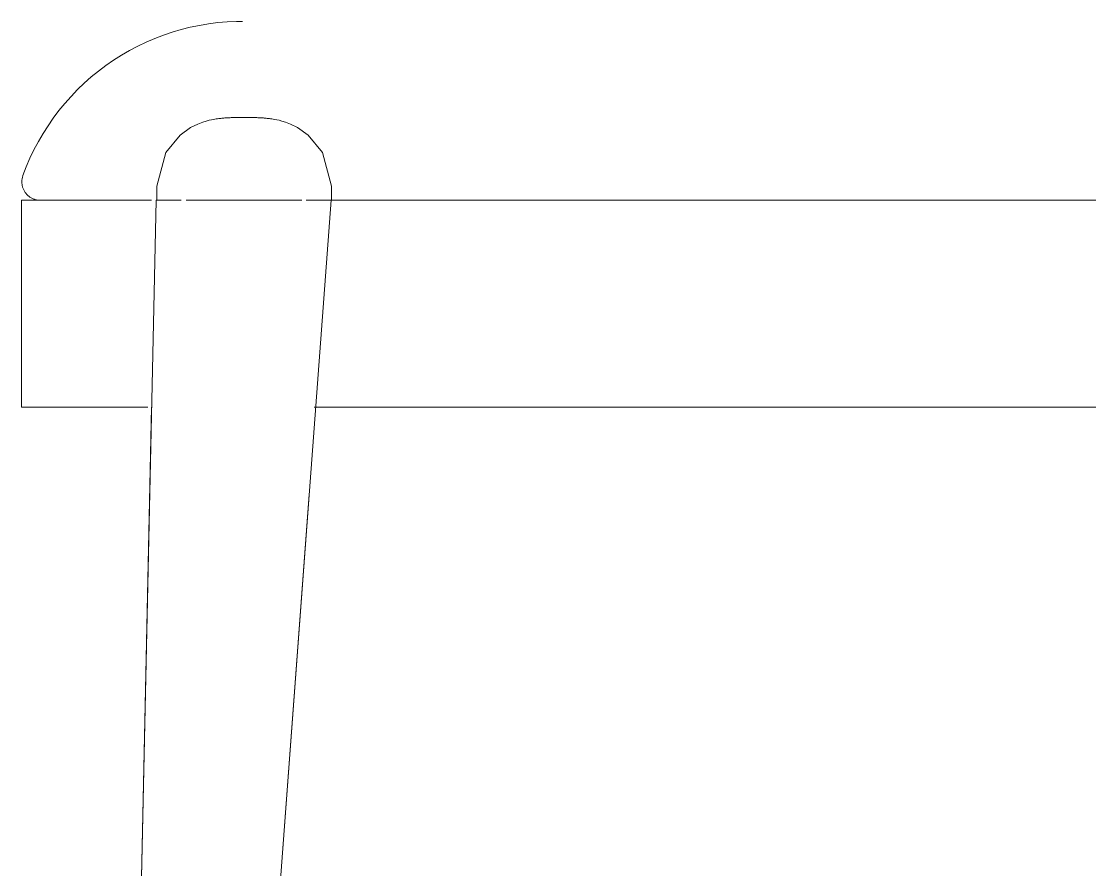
# Model space of a CAD drawing. Header units: inches. Extents: x -657 to 218, y -22 to 381.
# Drawn here: x -329.32 to -319.96, y 10.28 to 17.71 of the extents above; entities that cross this region are included whole.
import ezdxf

# ---------------------------------------------------------------- set-up
doc = ezdxf.new("R2010")
doc.units = ezdxf.units.IN
doc.header["$MEASUREMENT"] = 0
doc.layers.add('I-FURN', color=30, linetype='Continuous', lineweight=9)

# ---------------------------------------------------------------- blocks, each defined once
blk = doc.blocks.new('Blocks_Kir Chair_F02062EN - Black-V3-Section 2')
at = {"layer": 'I-FURN'}
for p, q in [((-328.1330439706226, 16.26495709580081), (-328.1330439706226, 16.14173228346439)), ((-326.6046235128899, 16.14173228346439), (-326.6046235128899, 16.26495709580081)), ((-329.3188829543546, 16.1417322834643), (-329.3188829543546, 14.33070866141713)), ((-328.1784906429719, 16.14173228346459), (-329.3188829543546, 16.14173228346459)), ((-328.4797084307042, 0.1833677915640521), (-328.1395700980598, 16.1417322834643)), ((-328.1395700980598, 16.14173228346457), (-328.1248275451596, 16.14173228346457)), ((-326.6047036771671, 16.1417322834643), (-327.8017771884719, 0.1833677915640521)), ((-320.4606152378194, 16.14173228346459), (-326.6275186432178, 16.14173228346459)), ((-326.6161914585015, 16.14173228346457), (-326.604703677167, 16.14173228346457)), ((-314.2297689945881, 16.14173228346459), (-320.4606152378192, 16.14173228346459)), ((-329.3188829543546, 14.33070866141735), (-328.2112024497587, 14.33070866141735)), ((-328.3024768627434, 8.4985904217134), (-328.178170454349, 14.33070866141713)), ((-326.7549563815986, 14.33070866141735), (-320.4606152378193, 14.33070866141735)), ((-320.4606152378192, 14.33070866141735), (-314.337238882065, 14.33070866141735)), ((-327.1705697086385, 8.598088306273693), (-326.7980496631654, 13.56420827305823))]:
    blk.add_line(p, q, dxfattribs=at)
at = {"layer": 'I-FURN', "flags": 128}
for points in [[(-329.3050723149266, 16.35790251332852), (-329.2758685669872, 16.43420340532921), (-329.2436369570624, 16.50927542631893), (-329.2084290488523, 16.58299847707837), (-329.1703011674993, 16.65525461645313), (-329.1293143094802, 16.72592825003403), (-329.0855340450242, 16.79490631508369), (-329.0390304132155, 16.86207846141238), (-328.9898778099445, 16.92733722791541), (-328.938154868891, 16.99057821448755), (-328.8839443357273, 17.05170024904075), (-328.8273329357422, 17.11060554935858), (-328.7684112350989, 17.16719987952623), (-328.7072734959494, 17.22139270068828), (-328.6440175256343, 17.27309731589136), (-328.5787445202121, 17.32223100878104), (-328.5115589025674, 17.36871517592973), (-328.4425681553562, 17.41247545258627), (-328.3718826490568, 17.45344183164297), (-328.2996154654006, 17.49154877563245), (-328.2258822164652, 17.52673532157322), (-328.1508008597199, 17.55894517849793), (-328.0744915093192, 17.5881268175066), (-327.9970762439451, 17.61423355420183), (-327.9186789115079, 17.63722362337412), (-327.8394249310156, 17.65706024581703), (-327.7594410919304, 17.6737116871663), (-327.6788553513325, 17.68715130866783), (-327.5977966292162, 17.69735760979415), (-327.5163946022452, 17.70431426264076), (-327.4347794962978, 17.70801013804705), (-327.3832024840271, 17.70866141732264)], [(-328.1330439706226, 16.26495709580072), (-328.0545874133408, 16.559325010228), (-327.9295788635761, 16.71144147178236), (-327.8369644279813, 16.77758247829308), (-327.7745882958773, 16.80896438216251), (-327.7311919243381, 16.82577662269639), (-327.699403383553, 16.83576525295245), (-327.6749509273519, 16.84221087210161), (-327.6553205680409, 16.84665485260083), (-327.6389716394127, 16.84988840507574), (-327.624919417463, 16.85234823357083), (-327.6125101507783, 16.85429011583969), (-327.6012953154378, 16.85587137457349), (-327.5909584555687, 16.85719279827518), (-327.5812709593557, 16.85832120483965), (-327.5720643780512, 16.85930219359991), (-327.5632125493761, 16.86016766119988), (-327.5546197255903, 16.86094039558767), (-327.5462124897849, 16.86163697489127), (-327.5379341267162, 16.86226964871014), (-327.5297406226899, 16.86284758980522), (-327.5215977702931, 16.86337774562207), (-327.5134790372531, 16.86386542926385), (-327.5053639732279, 16.8643147370937), (-327.4972370014304, 16.86472884868322), (-327.4890864896209, 16.86511024546754), (-327.4809040266167, 16.86546087230323), (-327.4726838518329, 16.86578225830439), (-327.4644224000218, 16.86607560822568), (-327.4561179335891, 16.86634187225684), (-327.4477702420667, 16.86658179979076), (-327.4393803934699, 16.86679598115213), (-327.4309505259851, 16.86698488016586), (-327.4224836711459, 16.8671488596747), (-327.4139836016502, 16.86728820155733), (-327.4054546984502, 16.8674031223951), (-327.3969018328423, 16.86749378563965), (-327.3883302601027, 16.86756031091479), (-327.3797455218182, 16.86760278091458), (-327.3711533544961, 16.86762124622953), (-327.3688337417562, 16.86762211970895)], [(-326.6046235128899, 16.26495709580081), (-326.6830800701717, 16.559325010228), (-326.8080886199364, 16.71144147178236), (-326.9007030555311, 16.77758247829317), (-326.9630791876352, 16.80896438216251), (-327.0064755591744, 16.82577662269639), (-327.0382640999595, 16.83576525295245), (-327.0627165561606, 16.84221087210161), (-327.0823469154715, 16.84665485260083), (-327.0986958440997, 16.84988840507574), (-327.1127480660494, 16.85234823357083), (-327.1251573327341, 16.85429011583969), (-327.1363721680746, 16.85587137457349), (-327.1467090279437, 16.85719279827518), (-327.1563965241568, 16.85832120483965), (-327.1656031054611, 16.85930219359991), (-327.1744549341363, 16.86016766119988), (-327.1830477579222, 16.86094039558767), (-327.1914549937275, 16.86163697489135), (-327.1997333567963, 16.86226964871014), (-327.2079268608226, 16.86284758980522), (-327.2160697132193, 16.86337774562207), (-327.2241884462593, 16.86386542926385), (-327.2323035102846, 16.8643147370937), (-327.240430482082, 16.86472884868322), (-327.2485809938916, 16.86511024546754), (-327.2567634568957, 16.86546087230323), (-327.2649836316796, 16.86578225830439), (-327.2732450834907, 16.86607560822568), (-327.2815495499233, 16.86634187225684), (-327.2898972414457, 16.86658179979076), (-327.2982870900425, 16.86679598115213), (-327.3067169575273, 16.86698488016586), (-327.3151838123666, 16.8671488596747), (-327.3236838818622, 16.86728820155733), (-327.3322127850622, 16.8674031223951), (-327.3407656506702, 16.86749378563965), (-327.3493372234097, 16.86756031091488), (-327.3579219616942, 16.86760278091458), (-327.3665141290164, 16.86762124622953), (-327.3688337417562, 16.86762211970895)], [(-329.1531401402951, 16.14173228346439), (-329.1595974900155, 16.14186144768112), (-329.1660445093539, 16.14224873369622), (-329.1724708844546, 16.14289352193464), (-329.1788663344884, 16.14379478087275), (-329.1852206280993, 16.14495106868858), (-329.1915235997733, 16.14636053556813), (-329.1977651661001, 16.14802092666519), (-329.2039353419052, 16.14992958570815), (-329.2100242562233, 16.15208345924975), (-329.2160221680907, 16.15447910155171), (-329.2219194821276, 16.15711268009744), (-329.2277067638898, 16.15997998172301), (-329.233374754961, 16.16307641935765), (-329.2389143877645, 16.16639703936147), (-329.2443168000696, 16.16993652945095), (-329.2495733491689, 16.17368922719697), (-329.2546756257054, 16.17764912908364), (-329.2596154671251, 16.18180990011265), (-329.2643849707353, 16.18616488393812), (-329.2689765063478, 16.19070711351469), (-329.273382728485, 16.19542932224416), (-329.2775965881315, 16.20032395559994), (-329.2816113440107, 16.20538318321266), (-329.2854205733698, 16.21059891139745), (-329.2890181822543, 16.21596279610179), (-329.2923984152574, 16.2214662562545), (-329.2955558647274, 16.22710048749328), (-329.2984854794186, 16.23285647625002), (-329.3011825725727, 16.23872501417059), (-329.3036428294158, 16.24469671284629), (-329.3058623140619, 16.25076201883303), (-329.3078374758089, 16.25691122893525), (-329.3095651548194, 16.26313450572843), (-329.3110425871756, 16.26942189329713), (-329.3122674093008, 16.27576333316281), (-329.313237661741, 16.28214868037409), (-329.3139517922992, 16.28856771973792), (-329.3144086585187, 16.29501018216032), (-329.3146075295114, 16.30146576107591), (-329.3145480871257, 16.30792412893549), (-329.314230426457, 16.31437495372827), (-329.3136550556945, 16.32080791551061), (-329.3128228953087, 16.32721272291598), (-329.3117352765788, 16.33357912961884), (-329.3103939394626, 16.33989695072645), (-329.3088010298135, 16.34615607907295), (-329.306959095947, 16.35234650138795), (-329.3050723149266, 16.35790251332852)], [(-328.1330439706225, 16.14173228346462), (-328.1274720176283, 16.14173228346462), (-328.0833827185725, 16.14173228346462), (-327.9977664302641, 16.14173228346462), (-327.9183821817048, 16.14172744784346)], [(-327.8755988601769, 16.14173228346462), (-327.7239799434233, 16.14173228346462), (-327.5517212203328, 16.14173228346462), (-327.3721692480672, 16.14173307929243)], [(-327.3688337417562, 16.14173228346462), (-327.1859462631797, 16.14173228346462), (-327.0136875400892, 16.14173228346462), (-326.8620686233356, 16.14173228346462)], [(-326.8262717721792, 16.14172595598748), (-326.7399010532483, 16.14173228346462), (-326.6542847649399, 16.14173228346462), (-326.6101954658841, 16.14173228346462), (-326.6046235128899, 16.14173228346462)]]:
    blk.add_lwpolyline(points, dxfattribs=at)

msp = doc.modelspace()

# ---------------------------------------------------------------- block references
at = {"layer": 'I-FURN'}
msp.add_blockref('Blocks_Kir Chair_F02062EN - Black-V3-Section 2', (0, 0), dxfattribs=at)

doc.saveas('drawing.dxf')
